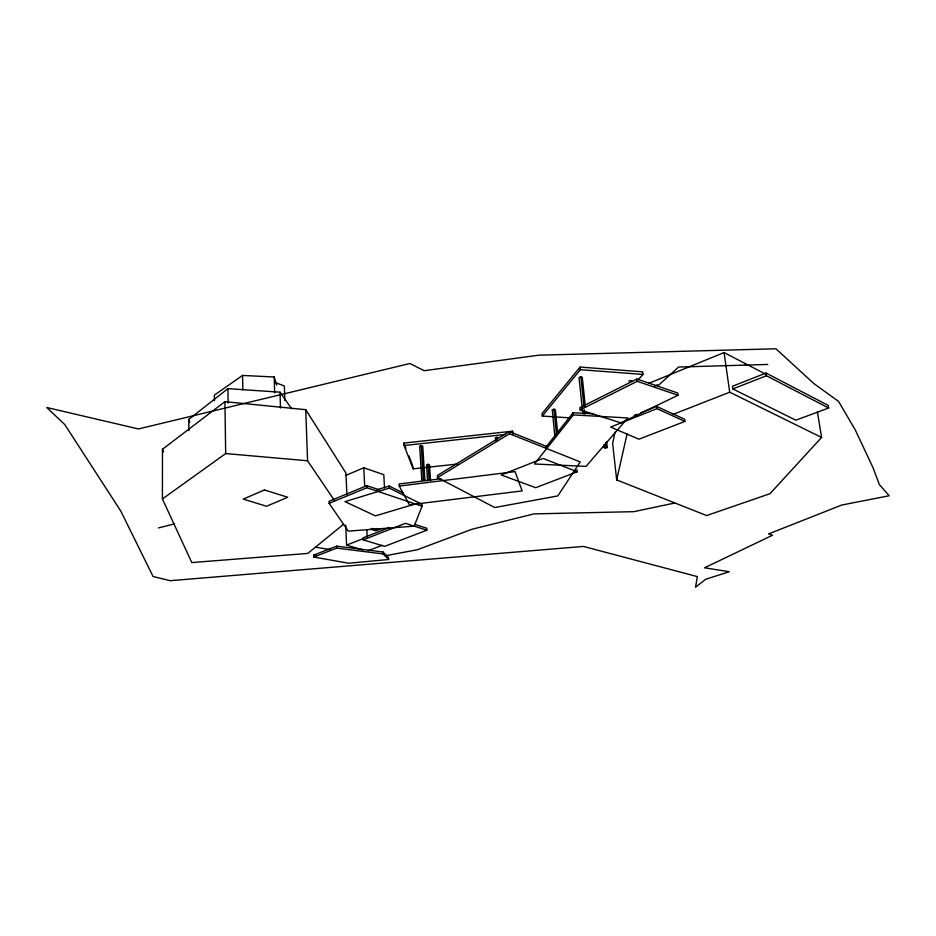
<?xml version="1.0" encoding="UTF-8"?>
<svg xmlns="http://www.w3.org/2000/svg" width="936" height="936" viewBox="0 0 936 936"><rect width="100%" height="100%" fill="white"/><g stroke="black" fill="none" stroke-linecap="round" stroke-linejoin="round"><path stroke-width="1.4" d="M343.582 524.242L307.78 553.433L191.81 562.571L162.419 498.97L162.454 449.28L224.909 401.673L305.756 409.687L345.946 473.089L346.905 494.688M615.022 432.151L612.647 443.5L616.684 479.922L706.633 515.549L769.977 493.705L821.586 437.451L817.362 411.547M616.684 479.922L627.143 433.649M419.176 503.252L421.937 504.176L422.066 506.2L414.215 526.137L348.25 531.133L329.144 503.357L329.062 501.31L366.783 485.655L379.197 489.82M545.992 447.022L573.136 412.717L593.202 413.841M573.358 414.929L534.421 463.987L586.018 466.385L627.857 417.947L573.358 414.929L573.136 412.717M638.106 379.864L642.973 374.435L642.669 371.838L580.074 367.064L542.084 413.525L542.318 416.04L570.001 417.889M542.318 416.04L580.343 369.685L580.074 367.064M657.54 386.1L678.635 367.041L767.754 364.455M188.873 430.665L188.803 419.386L227.928 388.651L280.028 392.196L291.599 408.704M162.419 498.97L225.681 453.562L307.558 460.769L334.292 500.245M276.74 385.094L274.201 376.997L242.576 375.441L214.367 395.109L214.438 400.784M546.671 446.484L509.324 431.555L437.393 475.5L437.533 477.594L494.723 507.534L557.821 495.916L580.215 461.904L509.512 433.742L437.533 477.594M636.913 379.033L579.899 407.686L580.133 409.909L620.919 422.85L678.003 395.249L677.722 393.015L636.913 379.033L637.182 381.315L678.003 395.249M580.133 409.909L637.182 381.315M654.779 386.03L657.365 384.755M346.098 475.289L363.788 467.789L383.807 474.704L384.509 487.843M585.293 406.06L582.274 377.372L580.846 376.728L579.033 377.489L582.777 413.361L584.216 413.981L586.041 413.232L584.614 412.612L582.777 413.361M421.258 445.571L419.691 446.238L421.82 480.133L424.874 480.004L422.721 446.109L421.258 445.571L423.411 479.489L424.874 480.004M554.802 435.965L552.287 409.874L554.007 409.161L555.399 409.757L557.657 432.935M329.144 503.357L366.889 487.738L422.066 506.2M430.525 480.683L429.484 464.818L428.068 464.315L426.535 464.946L427.553 480.811M628.793 381.198L630.63 380.437L631.999 381.069M495.706 440.774L495.472 437.943L497.098 437.264L498.502 437.826M648.648 383.397L724.078 352.568L765.274 373.955M421.82 480.133L423.411 479.489M634.187 415.397L636.831 414.344M640.809 412.764L656.686 406.446L684.614 419.234L684.895 421.411L638.902 439.206L610.611 427.05L656.955 408.658L684.895 421.411M765.999 373.043L732.455 386.24L732.841 388.931L795.822 420.182L828.664 408.014L828.22 405.405L765.999 373.043L766.42 375.757L828.664 408.014M732.841 388.931L766.42 375.757M381.186 528.664L375.745 530.794L370.363 529.121M313.724 555.13L336.644 546.156L383.046 552.029L388.51 557.599L388.615 559.506L348.613 563.226L313.794 557.06L313.724 555.13L316.508 555.633M673.206 414.332L729.706 392.196L821.586 437.451M313.794 557.06L336.726 548.098L383.152 553.948L388.615 559.506M389.481 527.541L363.039 537.872L363.133 539.826L384.637 546.367L426.863 530.197L426.746 528.232L414.706 524.359M345.712 525.061L346.589 545.115L363.32 538.574M363.133 539.826L405.475 523.329L426.863 530.197M603.86 444.775L604.176 447.654L605.931 446.963L607.277 447.525L606.657 441.78M607.277 447.525L605.522 448.215L604.176 447.654M368.222 550.684L382.356 545.267M577.22 471.791L535.684 487.703L501.251 474.95L543.067 458.441L577.22 471.791L577.009 469.72M376.74 489.844L389.2 486.03L403.439 493.096M389.306 488.101L344.986 501.649L375.406 515.865L419.094 502.843L389.306 488.101L389.2 486.03M158.453 527.927L174.459 523.903M674.809 503.018L633.754 511.676L534.011 513.887L472.177 529.191L417.491 549.713L385.421 555.773M441.067 478.729L399.087 483.97L399.216 486.053L409.418 504.82L522.148 490.92L515.069 471.604L399.216 486.053M457.786 464.01L413.127 468.854L404.095 445.536L403.954 443.079L512.507 431.18L513.162 433.988M404.095 445.536L505.487 434.433M580.343 369.685L642.973 374.435M316.169 547.291L330.326 549.631M346.589 545.115L362.864 549.958M376.681 528.524L379.373 529.366M372.177 528.407L377.559 530.08M275.044 382.461L284.38 385.971L284.813 400.421M495.472 437.943L496.876 438.493M552.287 409.874L553.679 410.471M744.553 364.139L747.139 365.473M162.454 449.28L163.601 451.924M403.954 443.079L405.955 448.274M408.974 456.066L412.472 465.157M188.803 419.386L189.751 422.124M724.078 352.568L729.706 392.196M656.686 406.446L656.955 408.658M605.463 442.658L605.931 446.963M580.846 376.728L584.005 406.867M584.31 409.746L584.614 412.612M554.007 409.161L556.405 433.813M512.507 431.18L512.729 433.649M509.324 431.555L509.512 433.742M497.098 437.264L497.332 440.095M428.068 464.315L429.097 480.18M412.975 466.456L413.127 468.854M383.046 552.029L383.152 553.948M366.783 485.655L366.889 487.738M363.788 467.789L364.712 486.556M366.83 529.858L367.181 537.077M336.644 546.156L336.726 548.098M305.756 409.687L307.558 460.769M280.028 392.196L280.484 407.991M274.201 376.997L274.634 392.792M242.576 375.441L242.857 389.867M227.928 388.651L228.162 403.135M224.909 401.673L225.681 453.562M697.355 576.599L695.518 587.223L705.709 579.244L729.355 571.709L704.504 567.801L772.563 535.24L768.561 533.918L841.78 505.03L889.2 495.752L879.349 484.555L873.054 467.789L855.375 430.139L838.597 401.45L814.016 383.69L775.897 348.777L538.738 355.189L424.219 370.703L409.909 363.496L138.458 428.957L46.8 407.511L64.841 424.663L120.779 511.068L153.083 576.506L170.223 580.694L583.444 546.437L697.355 576.599M264.443 489.926L243.255 499.122L266.549 506.259L287.715 497.25L264.443 489.926"/></g></svg>
